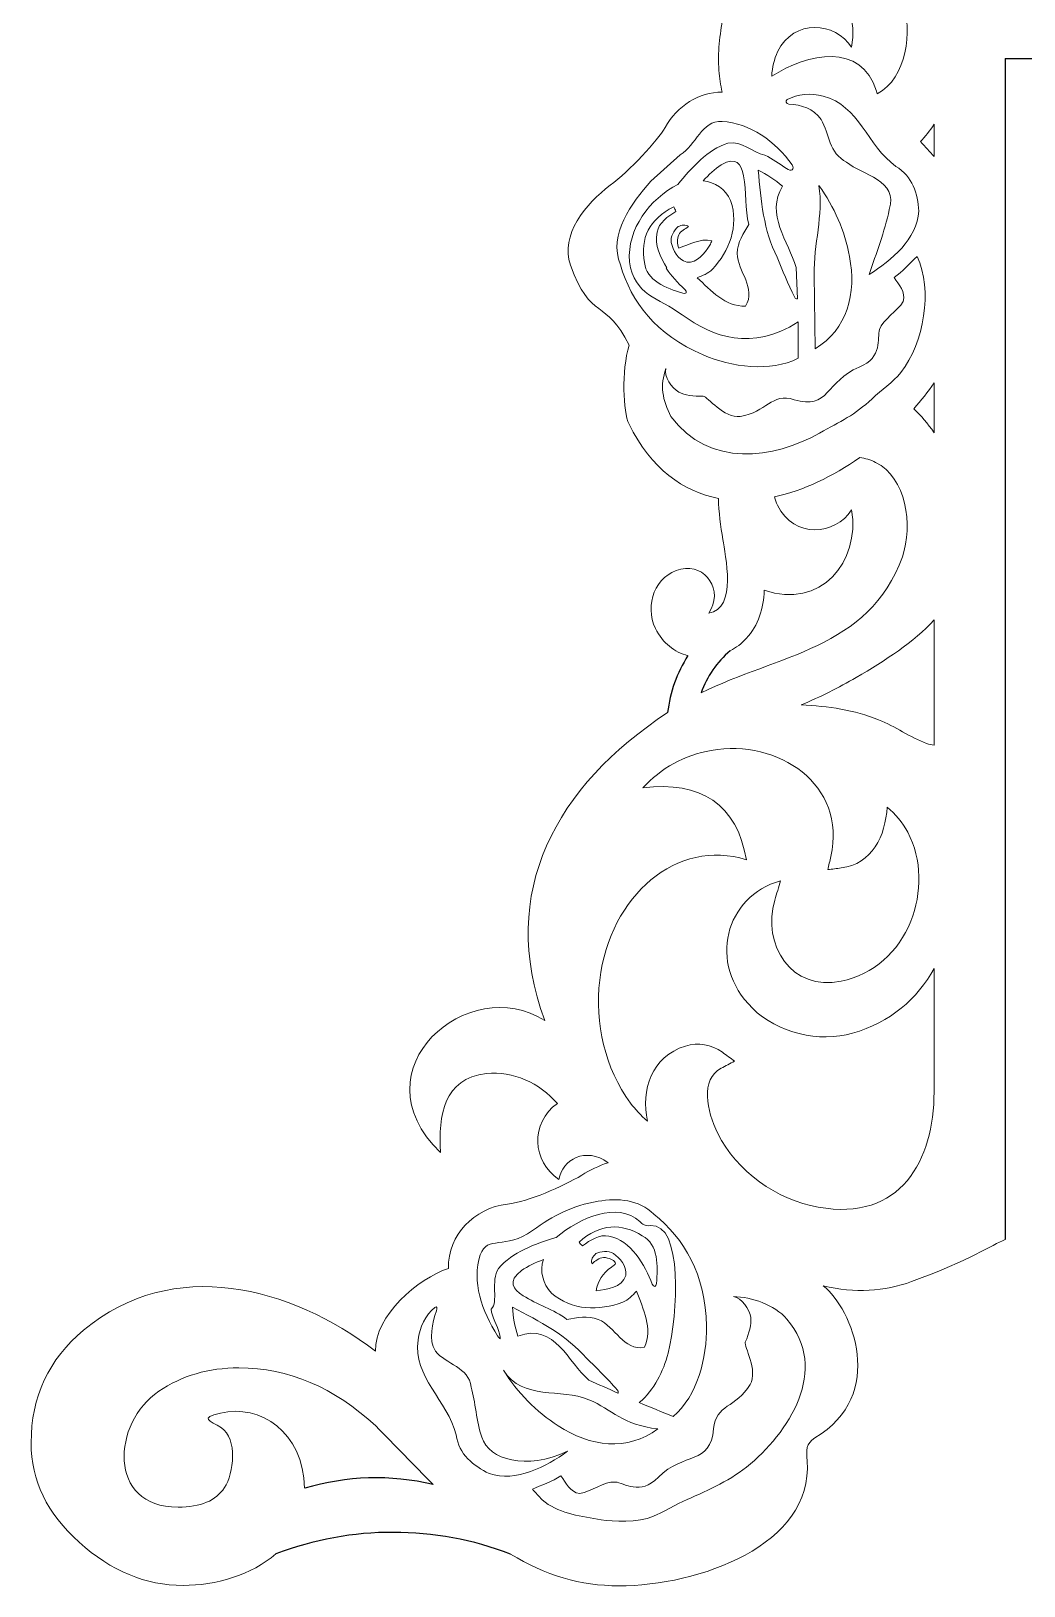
# Model space of a CAD drawing. Header units: millimetres. Extents: x 32 to 2906, y -191 to 651.
# Drawn here: x 1196.8 to 1471.9, y -191.4 to 239.4 of the extents above; entities that cross this region are included whole.
import ezdxf

# ---------------------------------------------------------------- set-up
doc = ezdxf.new("R2010")
doc.units = ezdxf.units.MM
doc.header["$MEASUREMENT"] = 0

msp = doc.modelspace()

# ---------------------------------------------------------------- linework, layer by layer
for q in [(1477.14, 231.81), (1466.74, -95.43)]:
    msp.add_line((1466.74, 231.81), q)
for centre, radius, start, end in [((1410.1, 46.3), 37.14, 147.2893, 173.3678), ((1408.19, 46.95), 27.27, 130.3429, 160.5447), ((1292.4, -230.33), 68.91, 76.7447, 106.6697), ((1297.09, -267.72), 91.2, 69.0389, 110.8139)]:
    msp.add_arc(centre, radius, start, end)
at = {"lineweight": 9}
for points, knots in [([(1391.56, 273.37), (1392.82, 272.6), (1393.99, 271.66), (1395.01, 270.55), (1395.01, 270.55), (1398.38, 266.89), (1399.8, 262.19), (1399.98, 257.21), (1399.98, 257.21), (1415.62, 262.56), (1426.6, 249.31), (1424.21, 234.92), (1424.21, 234.92), (1419.69, 241.95), (1408.23, 243.02), (1403.68, 233.66), (1403.68, 233.66), (1402.73, 231.69), (1402.18, 229.36), (1402.06, 226.91), (1402.06, 226.91), (1412.05, 233.27), (1426.95, 236.39), (1431.07, 222.77), (1431.07, 222.77), (1431.15, 222.5), (1431.23, 222.25), (1431.31, 222.01), (1431.31, 222.01), (1439.42, 226.43), (1441.2, 239.26), (1438.29, 247.9), (1438.29, 247.9), (1431.29, 267.15), (1415.3, 272.83), (1398.9, 278.87), (1398.9, 278.87), (1393.78, 280.75), (1388.47, 283.4), (1383.3, 286.53)], [0.78923189, 0.78923189, 0.78923189, 0.78923189, 0.79005525, 0.79005525, 0.79005525, 0.79005525, 0.79558011, 0.79558011, 0.79558011, 0.79558011, 0.80110497, 0.80110497, 0.80110497, 0.80110497, 0.80662983, 0.80662983, 0.80662983, 0.80662983, 0.8121547, 0.8121547, 0.8121547, 0.8121547, 0.81767956, 0.81767956, 0.81767956, 0.81767956, 0.82320442, 0.82320442, 0.82320442, 0.82320442, 0.82872928, 0.82872928, 0.82872928, 0.82872928, 0.83425414, 0.83425414, 0.83425414, 0.83425414, 0.83628883, 0.83628883, 0.83628883, 0.83628883]), ([(1378.85, 66.36), (1375.15, 67.36), (1371.83, 69.79), (1369.85, 73.86), (1369.85, 73.86), (1366.7, 80.32), (1369.76, 88.73), (1376.89, 90.35), (1376.89, 90.35), (1383.81, 91.94), (1388.86, 84.27), (1384.59, 78.14), (1384.59, 78.14), (1392.57, 79.32), (1389.17, 94.31), (1388.5, 98.55), (1388.5, 98.55), (1387.92, 102.22), (1387.34, 106.14), (1387.31, 109.95), (1387.31, 109.95), (1377.53, 111.78), (1368.71, 118.05), (1362.51, 130.53), (1362.51, 130.53), (1360.83, 133.92), (1360.4, 145.17), (1362.54, 152.42), (1362.54, 152.42), (1356.21, 165.3), (1351.82, 159.1), (1346.28, 174.56), (1346.28, 174.56), (1343.31, 182.83), (1350.56, 191.71), (1357.28, 196.68), (1357.28, 196.68), (1362.64, 200.64), (1370.44, 209.1), (1372.5, 212.74), (1372.5, 212.74), (1375.89, 218.74), (1381.92, 222.46), (1388.3, 222.53), (1388.3, 222.53), (1387.88, 224.42), (1387.58, 226.42), (1387.42, 228.52), (1387.42, 228.52), (1387.01, 233.3), (1387.75, 238.42), (1388.5, 243.13), (1388.5, 243.13), (1389.17, 247.37), (1392.57, 262.37), (1384.59, 263.55), (1384.59, 263.55), (1388.86, 257.41), (1383.81, 249.74), (1376.89, 251.33), (1376.89, 251.33), (1369.76, 252.96), (1366.7, 261.36), (1369.85, 267.82), (1369.85, 267.82), (1371.88, 271.98), (1375.29, 274.43), (1379.09, 275.38)], [0.69945344, 0.69945344, 0.69945344, 0.69945344, 0.70165746, 0.70165746, 0.70165746, 0.70165746, 0.70718232, 0.70718232, 0.70718232, 0.70718232, 0.71270718, 0.71270718, 0.71270718, 0.71270718, 0.71823204, 0.71823204, 0.71823204, 0.71823204, 0.72375691, 0.72375691, 0.72375691, 0.72375691, 0.72928177, 0.72928177, 0.72928177, 0.72928177, 0.73480663, 0.73480663, 0.73480663, 0.73480663, 0.74033149, 0.74033149, 0.74033149, 0.74033149, 0.74585635, 0.74585635, 0.74585635, 0.74585635, 0.75138122, 0.75138122, 0.75138122, 0.75138122, 0.75690608, 0.75690608, 0.75690608, 0.75690608, 0.76243094, 0.76243094, 0.76243094, 0.76243094, 0.7679558, 0.7679558, 0.7679558, 0.7679558, 0.77348066, 0.77348066, 0.77348066, 0.77348066, 0.77900552, 0.77900552, 0.77900552, 0.77900552, 0.78453039, 0.78453039, 0.78453039, 0.78453039, 0.78678195, 0.78678195, 0.78678195, 0.78678195]), ([(1406.35, 220.44), (1409.29, 221.96), (1412.88, 222.34), (1416.34, 221.34), (1416.34, 221.34), (1426.18, 218.92), (1428.61, 207.59), (1436.44, 201.93), (1436.44, 201.93), (1441.15, 199.16), (1442.49, 194.35), (1442.8, 189.51), (1442.8, 189.51), (1442.34, 181.84), (1435.21, 175.83), (1429.08, 171.98), (1429.08, 171.98), (1430.99, 177.91), (1433.35, 183.75), (1434.63, 189.96), (1434.63, 189.96), (1437.23, 198.11), (1427.13, 199.55), (1422.81, 203.07), (1422.81, 203.07), (1417.92, 205.66), (1418, 210.88), (1415.77, 214.92), (1415.77, 214.92), (1413.61, 217.98), (1410.23, 218.97), (1406.83, 219.18), (1406.83, 219.18), (1406.02, 219.23), (1405.68, 220.09), (1406.35, 220.44)], [0, 0, 0, 0, 0.1, 0.1, 0.1, 0.1, 0.2, 0.2, 0.2, 0.2, 0.3, 0.3, 0.3, 0.3, 0.4, 0.4, 0.4, 0.4, 0.5, 0.5, 0.5, 0.5, 0.6, 0.6, 0.6, 0.6, 0.7, 0.7, 0.7, 0.7, 0.8, 0.8, 0.8, 0.8, 1, 1, 1, 1]), ([(1360.12, 174.62), (1356.69, 183.15), (1363.26, 191.77), (1368.56, 197.79), (1368.56, 197.79), (1368.56, 197.79), (1376.71, 205.15), (1376.71, 205.15), (1376.71, 205.15), (1381.15, 207.8), (1382.51, 214.64), (1388.32, 214.39), (1388.32, 214.39), (1395.99, 213.91), (1403.11, 208.84), (1407.68, 202.36), (1407.68, 202.36), (1408.57, 201.11), (1407.49, 200.36), (1406.18, 201.3), (1406.18, 201.3), (1404.24, 202.68), (1402.26, 203.99), (1400.19, 205.04), (1400.19, 205.04), (1396.57, 205.72), (1393.95, 209.18), (1389.89, 208.36), (1389.89, 208.36), (1384.37, 206.64), (1379.78, 201.49), (1376.07, 196.95), (1376.07, 196.95), (1368.2, 192.84), (1362.01, 184.65), (1362.63, 175.52), (1362.63, 175.52), (1364.04, 166.03), (1370.51, 165.69), (1377.25, 160.8), (1377.25, 160.8), (1385.76, 154.61), (1396.5, 150.6), (1409.34, 158.82), (1409.34, 158.82), (1409.34, 158.82), (1409.38, 148.77), (1409.38, 148.77), (1409.38, 148.77), (1401.7, 144.83), (1390.82, 146.31), (1383.03, 149.68), (1383.03, 149.68), (1369.9, 155.36), (1363.16, 164.35), (1360.12, 174.62)], [0, 0, 0, 0, 0.066667, 0.066667, 0.066667, 0.066667, 0.133333, 0.133333, 0.133333, 0.133333, 0.2, 0.2, 0.2, 0.2, 0.266667, 0.266667, 0.266667, 0.266667, 0.333333, 0.333333, 0.333333, 0.333333, 0.4, 0.4, 0.4, 0.4, 0.466667, 0.466667, 0.466667, 0.466667, 0.533333, 0.533333, 0.533333, 0.533333, 0.6, 0.6, 0.6, 0.6, 0.666667, 0.666667, 0.666667, 0.666667, 0.733333, 0.733333, 0.733333, 0.733333, 0.8, 0.8, 0.8, 0.8, 0.866667, 0.866667, 0.866667, 0.866667, 1, 1, 1, 1]), ([(1447.05, 204.63), (1447.05, 204.63), (1447.05, 213.59), (1447.05, 213.59), (1447.05, 213.59), (1445.85, 211.78), (1444.58, 210.2), (1443.27, 208.79), (1443.27, 208.79), (1444.66, 207.35), (1445.93, 205.98), (1447.05, 204.63)], [0, 0, 0, 0, 0.25, 0.25, 0.25, 0.25, 0.5, 0.5, 0.5, 0.5, 1, 1, 1, 1]), ([(1394.78, 163.2), (1389.16, 163), (1385.19, 167.58), (1381.4, 171.08), (1381.4, 171.08), (1382.92, 171.66), (1384.38, 172.2), (1385.62, 173.42), (1385.62, 173.42), (1390.22, 178.47), (1393.1, 185.36), (1390.67, 192.44), (1390.67, 192.44), (1389.21, 195.6), (1386.33, 197.65), (1383.03, 197.92), (1383.03, 197.92), (1384.6, 199.58), (1386.25, 201.24), (1388.09, 202.33), (1388.09, 202.33), (1392.29, 204.82), (1393.64, 202.54), (1394.26, 199.31), (1394.26, 199.31), (1395.09, 194.94), (1394.58, 190.07), (1395.73, 185.78), (1395.73, 185.78), (1394.32, 183.31), (1392.52, 181), (1392.5, 177.83), (1392.5, 177.83), (1392.59, 172.68), (1397.9, 168.25), (1394.78, 163.2)], [0, 0, 0, 0, 0.1, 0.1, 0.1, 0.1, 0.2, 0.2, 0.2, 0.2, 0.3, 0.3, 0.3, 0.3, 0.4, 0.4, 0.4, 0.4, 0.5, 0.5, 0.5, 0.5, 0.6, 0.6, 0.6, 0.6, 0.7, 0.7, 0.7, 0.7, 0.8, 0.8, 0.8, 0.8, 1, 1, 1, 1]), ([(1408.84, 173.93), (1408.84, 173.93), (1409.19, 165.21), (1409.19, 165.21), (1409.19, 165.21), (1409.19, 165.21), (1408.64, 165.09), (1408.34, 165.75), (1408.34, 165.75), (1406.67, 169.39), (1404.98, 173.05), (1403.54, 176.76), (1403.54, 176.76), (1399.86, 184.05), (1399.02, 192.52), (1398.32, 200.84), (1398.32, 200.84), (1400.69, 199.66), (1402.94, 198.26), (1405.05, 196.46), (1405.05, 196.46), (1400.3, 188.73), (1406.67, 181.09), (1408.84, 173.93)], [0, 0, 0, 0, 0.142857, 0.142857, 0.142857, 0.142857, 0.285714, 0.285714, 0.285714, 0.285714, 0.428571, 0.428571, 0.428571, 0.428571, 0.571429, 0.571429, 0.571429, 0.571429, 0.714286, 0.714286, 0.714286, 0.714286, 1, 1, 1, 1]), ([(1413.81, 171.87), (1413.64, 180.36), (1416.43, 188.41), (1415.14, 196.62), (1415.14, 196.62), (1419.44, 190.65), (1422.32, 184.1), (1423.59, 176.96), (1423.59, 176.96), (1425.65, 166.81), (1422.93, 156.74), (1414.09, 151.41), (1414.09, 151.41), (1414.09, 151.41), (1413.81, 171.87), (1413.81, 171.87)], [0, 0, 0, 0, 0.2, 0.2, 0.2, 0.2, 0.4, 0.4, 0.4, 0.4, 0.6, 0.6, 0.6, 0.6, 1, 1, 1, 1]), ([(1373.03, 173.86), (1373.03, 173.86), (1372.85, 173.68), (1372.85, 173.68), (1372.85, 173.68), (1374.11, 171.56), (1376.05, 169.64), (1377.98, 167.83), (1377.98, 167.83), (1378.71, 167.15), (1378.37, 166.44), (1377.38, 166.76), (1377.38, 166.76), (1372.88, 168.23), (1367.22, 170.26), (1366.81, 175.32), (1366.81, 175.32), (1365.58, 181.88), (1368.03, 187.35), (1374.92, 190.69), (1374.92, 190.69), (1375.1, 190.23), (1375.42, 189.91), (1375.47, 189.42), (1375.47, 189.42), (1373.3, 188.1), (1370.77, 186.34), (1370.3, 183.71), (1370.3, 183.71), (1369.49, 180.03), (1371.12, 176.77), (1373.03, 173.86)], [0, 0, 0, 0, 0.111111, 0.111111, 0.111111, 0.111111, 0.222222, 0.222222, 0.222222, 0.222222, 0.333333, 0.333333, 0.333333, 0.333333, 0.444444, 0.444444, 0.444444, 0.444444, 0.555556, 0.555556, 0.555556, 0.555556, 0.666667, 0.666667, 0.666667, 0.666667, 0.777778, 0.777778, 0.777778, 0.777778, 1, 1, 1, 1]), ([(1374.23, 180.81), (1373.91, 182.38), (1375.03, 184.27), (1376.09, 185.23), (1376.09, 185.23), (1377.15, 185.7), (1378.18, 185.95), (1379.04, 185.17), (1379.04, 185.17), (1378.02, 184.62), (1376.86, 184.02), (1376.29, 182.92), (1376.29, 182.92), (1375.85, 181.77), (1375.78, 180.43), (1376.33, 179.26), (1376.33, 179.26), (1379.35, 180.33), (1381.97, 182), (1385.5, 181.33), (1385.5, 181.33), (1385.28, 180.93), (1385.11, 180.49), (1384.89, 180.09), (1384.89, 180.09), (1383.39, 177.81), (1381.54, 175.18), (1378.5, 175.36), (1378.5, 175.36), (1375.95, 176.19), (1374.79, 178.65), (1374.23, 180.81)], [0, 0, 0, 0, 0.111111, 0.111111, 0.111111, 0.111111, 0.222222, 0.222222, 0.222222, 0.222222, 0.333333, 0.333333, 0.333333, 0.333333, 0.444444, 0.444444, 0.444444, 0.444444, 0.555556, 0.555556, 0.555556, 0.555556, 0.666667, 0.666667, 0.666667, 0.666667, 0.777778, 0.777778, 0.777778, 0.777778, 1, 1, 1, 1]), ([(1415.33, 128.03), (1402.53, 120.85), (1384.79, 118.31), (1374.12, 132.59), (1374.12, 132.59), (1371.78, 137.2), (1371, 141.3), (1372.75, 145.9), (1372.75, 145.9), (1372.09, 143.77), (1374.34, 140.47), (1376.29, 139.38), (1376.29, 139.38), (1377.97, 138.43), (1380.32, 138.22), (1383.07, 138.22), (1383.07, 138.22), (1384.36, 138.22), (1388.75, 131.96), (1393.32, 132.65), (1393.32, 132.65), (1400.64, 133.75), (1401.96, 139.33), (1408.31, 137.29), (1408.31, 137.29), (1417.8, 134.24), (1417.26, 142.6), (1426.25, 146.28), (1426.25, 146.28), (1432.98, 149.04), (1431.18, 154.29), (1431.95, 156.74), (1431.95, 156.74), (1432.86, 159.62), (1436.93, 161.72), (1438.48, 164.53), (1438.48, 164.53), (1439.31, 167.14), (1437.19, 169.12), (1435.97, 171.17), (1435.97, 171.17), (1438.27, 172.62), (1440.43, 175.28), (1442.34, 176.97), (1442.34, 176.97), (1446.73, 167.67), (1444.29, 153), (1437.87, 144.86), (1437.87, 144.86), (1435.61, 142), (1432.48, 140.05), (1429.85, 137.55), (1429.85, 137.55), (1425.13, 133.05), (1421.08, 131.26), (1415.33, 128.03)], [0, 0, 0, 0, 0.066667, 0.066667, 0.066667, 0.066667, 0.133333, 0.133333, 0.133333, 0.133333, 0.2, 0.2, 0.2, 0.2, 0.266667, 0.266667, 0.266667, 0.266667, 0.333333, 0.333333, 0.333333, 0.333333, 0.4, 0.4, 0.4, 0.4, 0.466667, 0.466667, 0.466667, 0.466667, 0.533333, 0.533333, 0.533333, 0.533333, 0.6, 0.6, 0.6, 0.6, 0.666667, 0.666667, 0.666667, 0.666667, 0.733333, 0.733333, 0.733333, 0.733333, 0.8, 0.8, 0.8, 0.8, 0.866667, 0.866667, 0.866667, 0.866667, 1, 1, 1, 1]), ([(1447.05, 128.11), (1447.05, 128.11), (1447.05, 141.94), (1447.05, 141.94), (1447.05, 141.94), (1445.37, 139.49), (1443.49, 137.08), (1441.46, 134.76), (1441.46, 134.76), (1443.39, 132.89), (1445.3, 130.74), (1447.05, 128.11)], [0, 0, 0, 0, 0.25, 0.25, 0.25, 0.25, 0.5, 0.5, 0.5, 0.5, 1, 1, 1, 1]), ([(1382.48, 56.03), (1403.46, 66.58), (1428.93, 68.03), (1438.29, 93.78), (1438.29, 93.78), (1441.26, 102.58), (1439.35, 115.72), (1430.86, 119.9), (1430.86, 119.9), (1429.39, 120.63), (1427.92, 121.06), (1426.44, 121.25), (1426.44, 121.25), (1419.02, 116.02), (1410.87, 112.11), (1402.79, 110.36), (1402.79, 110.36), (1403.03, 109.54), (1403.33, 108.76), (1403.68, 108.03), (1403.68, 108.03), (1408.23, 98.67), (1419.69, 99.73), (1424.21, 106.76), (1424.21, 106.76), (1426.6, 92.37), (1415.62, 79.12), (1399.98, 84.47), (1399.98, 84.47), (1399.8, 79.49), (1398.38, 74.79), (1395.01, 71.13), (1395.01, 71.13), (1393.72, 69.73), (1392.19, 68.59), (1390.54, 67.73)], [1.65230861, 1.65230861, 1.65230861, 1.65230861, 1.65745856, 1.65745856, 1.65745856, 1.65745856, 1.66298343, 1.66298343, 1.66298343, 1.66298343, 1.66850829, 1.66850829, 1.66850829, 1.66850829, 1.67403315, 1.67403315, 1.67403315, 1.67403315, 1.67955801, 1.67955801, 1.67955801, 1.67955801, 1.68508287, 1.68508287, 1.68508287, 1.68508287, 1.69060773, 1.69060773, 1.69060773, 1.69060773, 1.6961326, 1.6961326, 1.6961326, 1.6961326, 1.69717557, 1.69717557, 1.69717557, 1.69717557]), ([(1447.05, 41.56), (1447.05, 41.56), (1447.05, 76.25), (1447.05, 76.25), (1447.05, 76.25), (1441.36, 70.08), (1433.56, 65.06), (1425.47, 60.31), (1425.47, 60.31), (1420.64, 57.48), (1415.47, 54.98), (1410.25, 52.7), (1410.25, 52.7), (1417.65, 52.45), (1424.99, 51.23), (1431.68, 48.61), (1431.68, 48.61), (1436.31, 46.78), (1440.37, 43.74), (1444.98, 42.05), (1444.98, 42.05), (1445.71, 41.78), (1446.4, 41.62), (1447.05, 41.56)], [0, 0, 0, 0, 0.142857, 0.142857, 0.142857, 0.142857, 0.285714, 0.285714, 0.285714, 0.285714, 0.428571, 0.428571, 0.428571, 0.428571, 0.571429, 0.571429, 0.571429, 0.571429, 0.714286, 0.714286, 0.714286, 0.714286, 1, 1, 1, 1]), ([(1264.68, -182.47), (1257.92, -188.38), (1247.92, -191.24), (1238.93, -191.23), (1238.93, -191.23), (1228.63, -191.22), (1219.03, -187.24), (1210.14, -179.28), (1210.14, -179.28), (1201.27, -171.31), (1196.82, -162.13), (1196.83, -151.72), (1196.83, -151.72), (1196.85, -139), (1201.7, -128.6), (1211.37, -120.51), (1211.37, -120.51), (1236.07, -99.88), (1268.87, -108.31), (1292.22, -126.35), (1292.22, -126.35), (1292.01, -116.52), (1304.05, -106.17), (1312.48, -103.38), (1312.48, -103.38), (1312.32, -94.02), (1319.55, -86.74), (1328.83, -85.56), (1328.83, -85.56), (1334.8, -84.8), (1343.95, -80.89), (1349.45, -77.53), (1349.45, -77.53), (1351.6, -76.22), (1354.1, -75.01), (1356.71, -74.11), (1356.71, -74.11), (1350.59, -69.61), (1343.9, -73.24), (1343.11, -78.72), (1343.11, -78.72), (1335.63, -73.86), (1335.1, -63.06), (1342.68, -57.68), (1342.68, -57.68), (1337.67, -52.12), (1330.42, -48.56), (1323.01, -49.44), (1323.01, -49.44), (1311.01, -50.86), (1309.77, -60.92), (1310.26, -71.28), (1310.26, -71.28), (1286.38, -48.08), (1318.25, -21.31), (1339.14, -34.74), (1339.14, -34.74), (1326.04, 0.95), (1342.3, 30.29), (1373.21, 50.58)], [1.57135385, 1.57135385, 1.57135385, 1.57135385, 1.57458564, 1.57458564, 1.57458564, 1.57458564, 1.5801105, 1.5801105, 1.5801105, 1.5801105, 1.58563536, 1.58563536, 1.58563536, 1.58563536, 1.59116022, 1.59116022, 1.59116022, 1.59116022, 1.59668508, 1.59668508, 1.59668508, 1.59668508, 1.60220994, 1.60220994, 1.60220994, 1.60220994, 1.60773481, 1.60773481, 1.60773481, 1.60773481, 1.61325967, 1.61325967, 1.61325967, 1.61325967, 1.61878453, 1.61878453, 1.61878453, 1.61878453, 1.62430939, 1.62430939, 1.62430939, 1.62430939, 1.62983425, 1.62983425, 1.62983425, 1.62983425, 1.63535912, 1.63535912, 1.63535912, 1.63535912, 1.64088398, 1.64088398, 1.64088398, 1.64088398, 1.64640884, 1.64640884, 1.64640884, 1.64640884, 1.65166961, 1.65166961, 1.65166961, 1.65166961]), ([(1447.05, -54.45), (1447.05, -43.06), (1447.05, -31.67), (1447.05, -20.28), (1447.05, -20.28), (1442.47, -28.82), (1434.87, -35.2), (1424.46, -38.24), (1424.46, -38.24), (1415.19, -40.95), (1403.62, -38.13), (1396.72, -31.32), (1396.72, -31.32), (1384.08, -18.85), (1389.19, -0.33), (1404.49, 4), (1404.49, 4), (1403.97, 2.23), (1403.45, 0.45), (1402.92, -1.33), (1402.92, -1.33), (1399.25, -13.79), (1407.6, -26.75), (1421.29, -23.84), (1421.29, -23.84), (1430.35, -21.93), (1437.18, -15.75), (1440.6, -7.23), (1440.6, -7.23), (1443.72, 0.55), (1443.75, 9.94), (1439.75, 17.42), (1439.75, 17.42), (1438.29, 20.15), (1436.37, 22.49), (1434.03, 24.38), (1434.03, 24.38), (1433.63, 16.57), (1429.85, 8.6), (1421.32, 7.54), (1421.32, 7.54), (1420.08, 7.39), (1418.84, 7.23), (1417.61, 7.08), (1417.61, 7.08), (1417.88, 8.29), (1418.15, 9.51), (1418.43, 10.72), (1418.43, 10.72), (1422.92, 30.7), (1403.88, 43.4), (1385.29, 40.12), (1385.29, 40.12), (1377.91, 38.81), (1371.28, 35.19), (1366.38, 29.74), (1366.38, 29.74), (1382.31, 31.79), (1392.49, 25.15), (1395.03, 9.81), (1395.03, 9.81), (1375.86, 15.86), (1357.24, 0.06), (1354.39, -23.52), (1354.39, -23.52), (1352.94, -35.52), (1355.87, -47.8), (1362.9, -57.66), (1362.9, -57.66), (1364.2, -59.19), (1365.81, -61.05), (1367.6, -62.59), (1367.6, -62.59), (1365.83, -53.97), (1368.75, -44.68), (1378.12, -41.8), (1378.12, -41.8), (1381.67, -40.72), (1385.39, -41.31), (1388.39, -43.52), (1388.39, -43.52), (1389.52, -44.34), (1390.64, -45.17), (1391.77, -46), (1391.77, -46), (1390.53, -46.65), (1389.3, -47.3), (1388.07, -47.96), (1388.07, -47.96), (1382.23, -51.05), (1383.98, -59.64), (1387.14, -66.02), (1387.14, -66.02), (1392.33, -76.52), (1403.45, -84.39), (1414.92, -86.43), (1414.92, -86.43), (1437.78, -90.51), (1447.05, -73.49), (1447.05, -54.45)], [0, 0, 0, 0, 0.038462, 0.038462, 0.038462, 0.038462, 0.076923, 0.076923, 0.076923, 0.076923, 0.115385, 0.115385, 0.115385, 0.115385, 0.153846, 0.153846, 0.153846, 0.153846, 0.192308, 0.192308, 0.192308, 0.192308, 0.230769, 0.230769, 0.230769, 0.230769, 0.269231, 0.269231, 0.269231, 0.269231, 0.307692, 0.307692, 0.307692, 0.307692, 0.346154, 0.346154, 0.346154, 0.346154, 0.384615, 0.384615, 0.384615, 0.384615, 0.423077, 0.423077, 0.423077, 0.423077, 0.461538, 0.461538, 0.461538, 0.461538, 0.5, 0.5, 0.5, 0.5, 0.538462, 0.538462, 0.538462, 0.538462, 0.576923, 0.576923, 0.576923, 0.576923, 0.615385, 0.615385, 0.615385, 0.615385, 0.653846, 0.653846, 0.653846, 0.653846, 0.692308, 0.692308, 0.692308, 0.692308, 0.730769, 0.730769, 0.730769, 0.730769, 0.769231, 0.769231, 0.769231, 0.769231, 0.807692, 0.807692, 0.807692, 0.807692, 0.846154, 0.846154, 0.846154, 0.846154, 0.884615, 0.884615, 0.884615, 0.884615, 0.923077, 0.923077, 0.923077, 0.923077, 1, 1, 1, 1]), ([(1369.39, -88.38), (1365.21, -84.29), (1359.5, -83.86), (1353.94, -84.79), (1353.94, -84.79), (1346.81, -85.98), (1341.56, -88.75), (1335.77, -92.91), (1335.77, -92.91), (1328.14, -98.4), (1323.29, -94.07), (1321.31, -99.62), (1321.31, -99.62), (1318.82, -106.99), (1321.76, -115.28), (1326.09, -122.05), (1326.09, -122.05), (1326.92, -123.36), (1327, -123.08), (1326.62, -121.5), (1326.62, -121.5), (1326.07, -119.16), (1324.49, -116.99), (1324.3, -114.65), (1324.3, -114.65), (1326.48, -112.75), (1324.03, -106.89), (1326.36, -103.4), (1326.36, -103.4), (1330.09, -98.88), (1336.67, -96.54), (1342.34, -94.8), (1342.34, -94.8), (1348.83, -89.32), (1359.33, -84.74), (1365.47, -90.43), (1365.47, -90.43), (1366.26, -91.16), (1366.88, -91.7), (1368.47, -91.55), (1368.47, -91.55), (1377.46, -90.7), (1376.11, -116.24), (1373.35, -126.85), (1373.35, -126.85), (1371.98, -132.07), (1369.56, -136.86), (1365.37, -140.58), (1365.37, -140.58), (1368.51, -141.88), (1371.64, -143.17), (1374.78, -144.47), (1374.78, -144.47), (1381.41, -138.77), (1384.18, -128), (1384, -119.41), (1384, -119.41), (1383.7, -104.92), (1377.85, -95.17), (1369.39, -88.38)], [0, 0, 0, 0, 0.0625, 0.0625, 0.0625, 0.0625, 0.125, 0.125, 0.125, 0.125, 0.1875, 0.1875, 0.1875, 0.1875, 0.25, 0.25, 0.25, 0.25, 0.3125, 0.3125, 0.3125, 0.3125, 0.375, 0.375, 0.375, 0.375, 0.4375, 0.4375, 0.4375, 0.4375, 0.5, 0.5, 0.5, 0.5, 0.5625, 0.5625, 0.5625, 0.5625, 0.625, 0.625, 0.625, 0.625, 0.6875, 0.6875, 0.6875, 0.6875, 0.75, 0.75, 0.75, 0.75, 0.8125, 0.8125, 0.8125, 0.8125, 0.875, 0.875, 0.875, 0.875, 1, 1, 1, 1]), ([(1368.92, -107.74), (1369.28, -108.67), (1370.08, -108.63), (1370.15, -107.57), (1370.15, -107.57), (1370.49, -102.8), (1370.75, -96.71), (1366.17, -94.39), (1366.17, -94.39), (1360.49, -90.74), (1354.42, -90.94), (1348.66, -96.12), (1348.66, -96.12), (1349.01, -96.47), (1349.19, -96.88), (1349.63, -97.12), (1349.63, -97.12), (1351.71, -95.59), (1354.33, -93.89), (1356.96, -94.45), (1356.96, -94.45), (1363.01, -95.5), (1366.95, -102.6), (1368.92, -107.74)], [0, 0, 0, 0, 0.142857, 0.142857, 0.142857, 0.142857, 0.285714, 0.285714, 0.285714, 0.285714, 0.428571, 0.428571, 0.428571, 0.428571, 0.571429, 0.571429, 0.571429, 0.571429, 0.714286, 0.714286, 0.714286, 0.714286, 1, 1, 1, 1]), ([(1466.74, -95.43), (1462.84, -96.92), (1457.45, -101.01), (1440.78, -107.05), (1440.78, -107.05), (1433.3, -109.76), (1425.12, -110.32), (1416.35, -108.23), (1416.35, -108.23), (1424.39, -114.65), (1434.12, -138.38), (1413.99, -150.37), (1413.99, -150.37), (1411.52, -151.84), (1411.64, -153.89), (1411.86, -156.75), (1411.86, -156.75), (1413.7, -180.11), (1381.66, -191.36), (1359.67, -191.34), (1359.67, -191.34), (1349.16, -191.33), (1339.17, -188.4), (1329.71, -182.56)], [1.49496927, 1.49496927, 1.49496927, 1.49496927, 1.49723757, 1.49723757, 1.49723757, 1.49723757, 1.50276243, 1.50276243, 1.50276243, 1.50276243, 1.50828729, 1.50828729, 1.50828729, 1.50828729, 1.51381215, 1.51381215, 1.51381215, 1.51381215, 1.51933702, 1.51933702, 1.51933702, 1.51933702, 1.52347502, 1.52347502, 1.52347502, 1.52347502]), ([(1358.18, -99.25), (1356.83, -98.34), (1354.63, -98.67), (1353.33, -99.31), (1353.33, -99.31), (1352.48, -100.11), (1351.85, -100.99), (1352.26, -102.09), (1352.26, -102.09), (1353.17, -101.35), (1354.16, -100.49), (1355.41, -100.38), (1355.41, -100.38), (1356.19, -100.39), (1356.99, -100.57), (1357.69, -100.94), (1357.69, -100.94), (1359.25, -101.76), (1358.89, -102.18), (1357.7, -103.02), (1357.7, -103.02), (1355, -104.91), (1353.98, -106.67), (1353.39, -109.62), (1353.39, -109.62), (1356.42, -109.25), (1360.49, -108.77), (1361.66, -105.35), (1361.66, -105.35), (1361.86, -102.63), (1359.99, -100.6), (1358.18, -99.25)], [0, 0, 0, 0, 0.111111, 0.111111, 0.111111, 0.111111, 0.222222, 0.222222, 0.222222, 0.222222, 0.333333, 0.333333, 0.333333, 0.333333, 0.444444, 0.444444, 0.444444, 0.444444, 0.555556, 0.555556, 0.555556, 0.555556, 0.666667, 0.666667, 0.666667, 0.666667, 0.777778, 0.777778, 0.777778, 0.777778, 1, 1, 1, 1]), ([(1366.83, -125.26), (1369.17, -120.06), (1366.4, -114.59), (1364.57, -109.7), (1364.57, -109.7), (1363.44, -110.89), (1362.37, -112.06), (1360.76, -112.76), (1360.76, -112.76), (1354.26, -115.14), (1346.7, -115.21), (1340.99, -110.22), (1340.99, -110.22), (1338.58, -107.64), (1337.76, -104.16), (1338.77, -100.95), (1338.77, -100.95), (1336.61, -101.8), (1334.43, -102.71), (1332.71, -104.01), (1332.71, -104.01), (1328.76, -107), (1330.39, -109.14), (1333.18, -110.95), (1333.18, -110.95), (1336.96, -113.4), (1341.72, -114.79), (1345.3, -117.51), (1345.3, -117.51), (1348.15, -117.13), (1351.01, -116.33), (1353.99, -117.52), (1353.99, -117.52), (1358.78, -119.58), (1360.9, -126.25), (1366.83, -125.26)], [0, 0, 0, 0, 0.1, 0.1, 0.1, 0.1, 0.2, 0.2, 0.2, 0.2, 0.3, 0.3, 0.3, 0.3, 0.4, 0.4, 0.4, 0.4, 0.5, 0.5, 0.5, 0.5, 0.6, 0.6, 0.6, 0.6, 0.7, 0.7, 0.7, 0.7, 0.8, 0.8, 0.8, 0.8, 1, 1, 1, 1]), ([(1395.08, -158.42), (1406.71, -149.17), (1418.3, -131.31), (1406.23, -117.42), (1406.23, -117.42), (1402.8, -113.47), (1396.46, -111.33), (1391.48, -111.22), (1391.48, -111.22), (1393.73, -111.41), (1395.96, -114.79), (1396.25, -117.03), (1396.25, -117.03), (1396.49, -118.96), (1395.79, -121.25), (1394.74, -123.83), (1394.74, -123.83), (1394.25, -125.04), (1398.43, -131.55), (1396.04, -135.57), (1396.04, -135.57), (1392.21, -142.02), (1386.47, -141.12), (1385.95, -147.85), (1385.95, -147.85), (1385.18, -157.92), (1377.55, -154.21), (1370.66, -161.24), (1370.66, -161.24), (1365.5, -166.49), (1361.27, -162.79), (1358.68, -162.58), (1358.68, -162.58), (1355.62, -162.33), (1352.09, -165.34), (1348.87, -165.73), (1348.87, -165.73), (1346.1, -165.5), (1345.06, -162.76), (1343.61, -160.83), (1343.61, -160.83), (1341.37, -162.43), (1338.04, -163.44), (1335.73, -164.58), (1335.73, -164.58), (1336.63, -165.56), (1337.53, -166.55), (1338.43, -167.53), (1338.43, -167.53), (1342.75, -171.19), (1348.43, -171.92), (1353.79, -172.9), (1353.79, -172.9), (1355.86, -173.27), (1362.83, -174.03), (1367.55, -172.67), (1367.55, -172.67), (1371.09, -171.65), (1374.12, -169.46), (1377.47, -167.95), (1377.47, -167.95), (1383.5, -165.25), (1389.85, -162.58), (1395.08, -158.42)], [0, 0, 0, 0, 0.058824, 0.058824, 0.058824, 0.058824, 0.117647, 0.117647, 0.117647, 0.117647, 0.176471, 0.176471, 0.176471, 0.176471, 0.235294, 0.235294, 0.235294, 0.235294, 0.294118, 0.294118, 0.294118, 0.294118, 0.352941, 0.352941, 0.352941, 0.352941, 0.411765, 0.411765, 0.411765, 0.411765, 0.470588, 0.470588, 0.470588, 0.470588, 0.529412, 0.529412, 0.529412, 0.529412, 0.588235, 0.588235, 0.588235, 0.588235, 0.647059, 0.647059, 0.647059, 0.647059, 0.705882, 0.705882, 0.705882, 0.705882, 0.764706, 0.764706, 0.764706, 0.764706, 0.823529, 0.823529, 0.823529, 0.823529, 0.882353, 0.882353, 0.882353, 0.882353, 1, 1, 1, 1]), ([(1308.74, -114.21), (1306.19, -116.38), (1304.46, -119.61), (1304.07, -123.23), (1304.07, -123.23), (1302.58, -133.39), (1312.27, -140), (1314.59, -149.5), (1314.59, -149.5), (1315.38, -154.98), (1319.38, -158.08), (1323.79, -160.22), (1323.79, -160.22), (1331.16, -162.72), (1339.53, -158.33), (1345.48, -154.06), (1345.48, -154.06), (1333.88, -159.39), (1323.86, -156.49), (1321.69, -150.13), (1321.69, -150.13), (1320.27, -145.95), (1319.94, -140.25), (1318.73, -136.28), (1318.73, -136.28), (1318.17, -130.71), (1311.8, -129.97), (1308.87, -126.33), (1308.87, -126.33), (1306.82, -123.13), (1308.05, -118.45), (1309.16, -115.17), (1309.16, -115.17), (1309.42, -114.4), (1309.32, -113.71), (1308.74, -114.21)], [0, 0, 0, 0, 0.1, 0.1, 0.1, 0.1, 0.2, 0.2, 0.2, 0.2, 0.3, 0.3, 0.3, 0.3, 0.4, 0.4, 0.4, 0.4, 0.5, 0.5, 0.5, 0.5, 0.6, 0.6, 0.6, 0.6, 0.7, 0.7, 0.7, 0.7, 0.8, 0.8, 0.8, 0.8, 1, 1, 1, 1]), ([(1351.4, -134.33), (1354.08, -135.55), (1356.76, -136.77), (1359.44, -138), (1359.44, -138), (1359.44, -138), (1359.76, -137.53), (1359.26, -137), (1359.26, -137), (1356.48, -134.03), (1353.7, -131.05), (1350.77, -128.28), (1350.77, -128.28), (1345.34, -122.04), (1337.72, -118.01), (1330.19, -114.17), (1330.19, -114.17), (1330.38, -116.85), (1330.84, -119.49), (1331.72, -122.16), (1331.72, -122.16), (1342.22, -118.32), (1345.51, -129.56), (1351.4, -134.33)], [0, 0, 0, 0, 0.142857, 0.142857, 0.142857, 0.142857, 0.285714, 0.285714, 0.285714, 0.285714, 0.428571, 0.428571, 0.428571, 0.428571, 0.571429, 0.571429, 0.571429, 0.571429, 0.714286, 0.714286, 0.714286, 0.714286, 1, 1, 1, 1]), ([(1308.2, -163.25), (1302.91, -157.85), (1297.61, -152.44), (1292.32, -147.04), (1292.32, -147.04), (1280.79, -136.34), (1268.16, -130.97), (1254.42, -130.96), (1254.42, -130.96), (1246, -130.95), (1238.59, -133.1), (1232.19, -137.44), (1232.19, -137.44), (1219.37, -146.1), (1217.75, -169.53), (1237.54, -169.55), (1237.54, -169.55), (1243.78, -169.55), (1248.07, -167.75), (1250.42, -164.14), (1250.42, -164.14), (1252.97, -160.2), (1254.13, -150.57), (1249.55, -147.59), (1249.55, -147.59), (1246.27, -145.45), (1243.3, -144.93), (1249.28, -143.5), (1249.28, -143.5), (1260.3, -140.86), (1272.2, -148.57), (1272.63, -164.31)], [1.5272606, 1.5272606, 1.5272606, 1.5272606, 1.53038674, 1.53038674, 1.53038674, 1.53038674, 1.5359116, 1.5359116, 1.5359116, 1.5359116, 1.54143646, 1.54143646, 1.54143646, 1.54143646, 1.54696133, 1.54696133, 1.54696133, 1.54696133, 1.55248619, 1.55248619, 1.55248619, 1.55248619, 1.55801105, 1.55801105, 1.55801105, 1.55801105, 1.56353591, 1.56353591, 1.56353591, 1.56353591, 1.56895591, 1.56895591, 1.56895591, 1.56895591]), ([(1351.42, -139.78), (1343.52, -136.4), (1333.21, -140.22), (1327.7, -131.56), (1327.7, -131.56), (1331.66, -137.88), (1336.71, -143.08), (1342.91, -147), (1342.91, -147), (1351.64, -152.82), (1362.12, -154.12), (1370.5, -147.88), (1370.5, -147.88), (1360.74, -146.75), (1357.77, -142.5), (1351.42, -139.78)], [0, 0, 0, 0, 0.2, 0.2, 0.2, 0.2, 0.4, 0.4, 0.4, 0.4, 0.6, 0.6, 0.6, 0.6, 1, 1, 1, 1])]:
    msp.add_open_spline(points, degree=3, knots=knots, dxfattribs=at)

doc.saveas('drawing.dxf')
